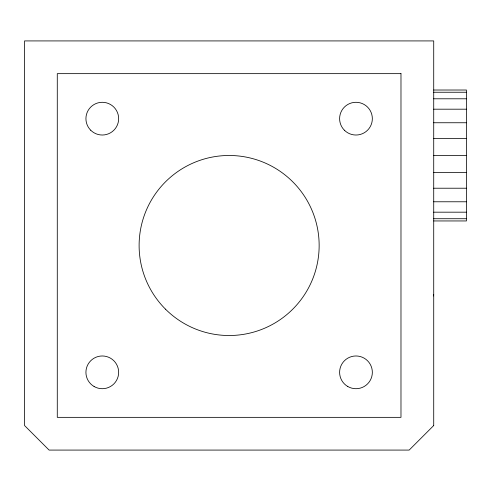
<?xml version="1.0" encoding="UTF-8"?>
<svg xmlns="http://www.w3.org/2000/svg" width="491" height="491" viewBox="0 0 491 491"><rect width="100%" height="100%" fill="white"/><g stroke="black" fill="none" stroke-linecap="round" stroke-linejoin="round"><path stroke-width="0.74" d="M433.32 295.975L433.719 294.496M433.719 90.019L466.45 90.019L466.45 220.95L433.719 220.95M433.719 92.247L466.45 92.247M433.719 98.789L466.45 98.789M433.719 109.192L466.45 109.192M433.719 122.75L466.45 122.75M433.719 138.542L466.45 138.542M433.719 155.481L466.45 155.481M433.719 172.427L466.45 172.427M433.719 188.219L466.45 188.219M433.719 201.776L466.45 201.776M433.719 212.18L466.45 212.18M433.719 218.722L466.45 218.722M433.719 425.531L409.169 450.081L49.1 450.081L24.55 425.531L24.55 40.919L433.719 40.919L433.719 425.531M400.981 73.65L57.281 73.65L57.281 417.35L400.981 417.35L400.981 73.65M165.479 309.152A90.019 90.019 0 0 0 316.081 268.798A90.019 90.019 0 0 0 205.833 158.55A90.019 90.019 0 0 0 165.479 309.152M90.718 130.232A16.369 16.369 0 0 0 118.098 122.897A16.369 16.369 0 0 0 98.053 102.852A16.369 16.369 0 0 0 90.718 130.232M344.4 130.232A16.369 16.369 0 0 0 371.785 122.897A16.369 16.369 0 0 0 351.74 102.852A16.369 16.369 0 0 0 344.4 130.232M347.794 386.515A16.369 16.369 0 0 0 372.344 372.344A16.369 16.369 0 0 0 347.794 358.166A16.369 16.369 0 0 0 347.794 386.515M94.106 386.515A16.369 16.369 0 0 0 118.656 372.344A16.369 16.369 0 0 0 94.106 358.166A16.369 16.369 0 0 0 94.106 386.515"/></g></svg>
